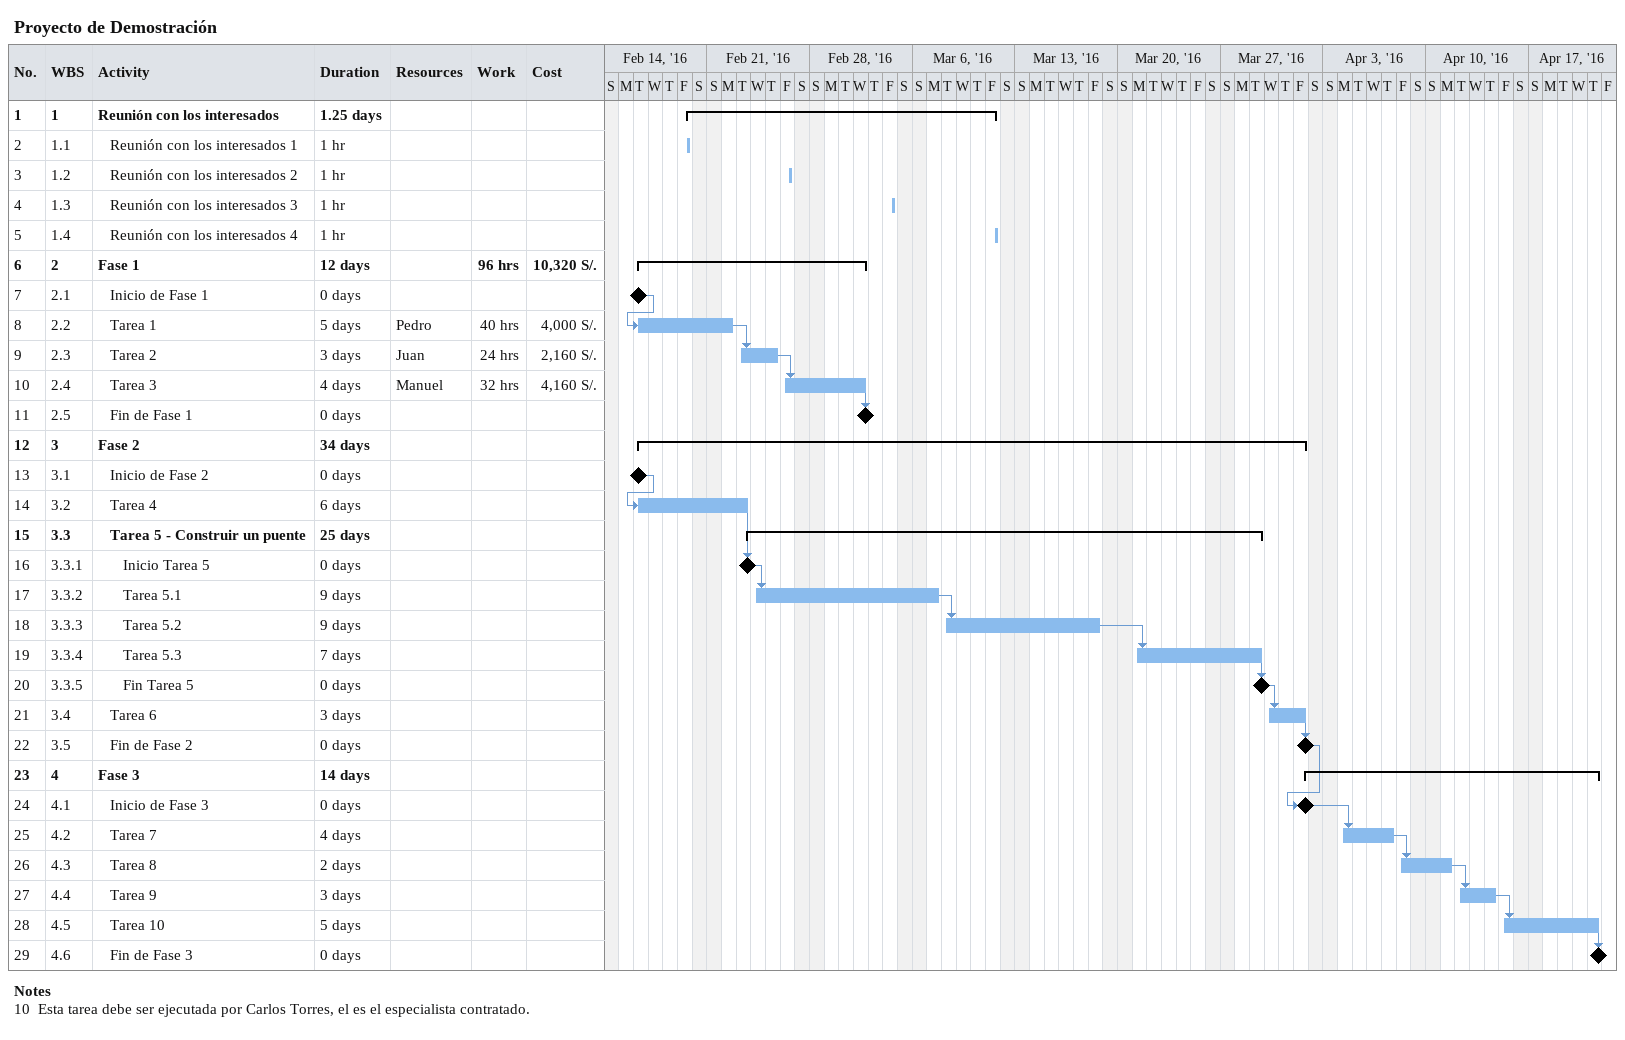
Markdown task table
Proyecto de Demostración

| ID | WBS | Task | Duration | Start | Finish | Predecessors | Resources | Work (h) | Cost (S/.) |
|---|---|---|---|---|---|---|---|---|---|
| 1 | 1 | **Reunión con los interesados** | 1.25d | 2016-02-19 | 2016-03-11 |  |  |  |  |
| 2 | 1.1 | Reunión con los interesados 1 | 1h | 2016-02-19 | 2016-02-19 |  |  |  |  |
| 3 | 1.2 | Reunión con los interesados 2 | 1h | 2016-02-26 | 2016-02-26 |  |  |  |  |
| 4 | 1.3 | Reunión con los interesados 3 | 1h | 2016-03-04 | 2016-03-04 |  |  |  |  |
| 5 | 1.4 | Reunión con los interesados 4 | 1h | 2016-03-11 | 2016-03-11 |  |  |  |  |
| 6 | 2 | **Fase 1** | 12d | 2016-02-16 | 2016-03-02 |  |  | 96 | 10320 |
| 7 | 2.1 | Inicio de Fase 1 | 0d | 2016-02-16 | 2016-02-16 |  |  |  |  |
| 8 | 2.2 | Tarea 1 | 5d | 2016-02-16 | 2016-02-22 | 7 | Pedro | 40 | 4000 |
| 9 | 2.3 | Tarea 2 | 3d | 2016-02-23 | 2016-02-25 | 8 | Juan | 24 | 2160 |
| 10 | 2.4 | Tarea 3 | 4d | 2016-02-26 | 2016-03-02 | 9 | Manuel | 32 | 4160 |
| 11 | 2.5 | Fin de Fase 1 | 0d | 2016-03-02 | 2016-03-02 | 10 |  |  |  |
| 12 | 3 | **Fase 2** | 34d | 2016-02-16 | 2016-04-01 |  |  |  |  |
| 13 | 3.1 | Inicio de Fase 2 | 0d | 2016-02-16 | 2016-02-16 |  |  |  |  |
| 14 | 3.2 | Tarea 4 | 6d | 2016-02-16 | 2016-02-23 | 13 |  |  |  |
| 15 | 3.3 | **Tarea 5 - Construir un puente** | 25d | 2016-02-23 | 2016-03-29 |  |  |  |  |
| 16 | 3.3.1 | Inicio Tarea 5 | 0d | 2016-02-23 | 2016-02-23 | 14 |  |  |  |
| 17 | 3.3.2 | Tarea 5.1 | 9d | 2016-02-24 | 2016-03-07 | 16 |  |  |  |
| 18 | 3.3.3 | Tarea 5.2 | 9d | 2016-03-08 | 2016-03-18 | 17 |  |  |  |
| 19 | 3.3.4 | Tarea 5.3 | 7d | 2016-03-21 | 2016-03-29 | 18 |  |  |  |
| 20 | 3.3.5 | Fin Tarea 5 | 0d | 2016-03-29 | 2016-03-29 | 19 |  |  |  |
| 21 | 3.4 | Tarea 6 | 3d | 2016-03-30 | 2016-04-01 | 20 |  |  |  |
| 22 | 3.5 | Fin de Fase 2 | 0d | 2016-04-01 | 2016-04-01 | 21 |  |  |  |
| 23 | 4 | **Fase 3** | 14d | 2016-04-01 | 2016-04-21 |  |  |  |  |
| 24 | 4.1 | Inicio de Fase 3 | 0d | 2016-04-01 | 2016-04-01 | 22 |  |  |  |
| 25 | 4.2 | Tarea 7 | 4d | 2016-04-04 | 2016-04-07 | 24 |  |  |  |
| 26 | 4.3 | Tarea 8 | 2d | 2016-04-08 | 2016-04-11 | 25 |  |  |  |
| 27 | 4.4 | Tarea 9 | 3d | 2016-04-12 | 2016-04-14 | 26 |  |  |  |
| 28 | 4.5 | Tarea 10 | 5d | 2016-04-15 | 2016-04-21 | 27 |  |  |  |
| 29 | 4.6 | Fin de Fase 3 | 0d | 2016-04-21 | 2016-04-21 | 28 |  |  |  |

Notes
- 10: Esta tarea debe ser ejecutada por Carlos Torres, el es el especialista contratado.
